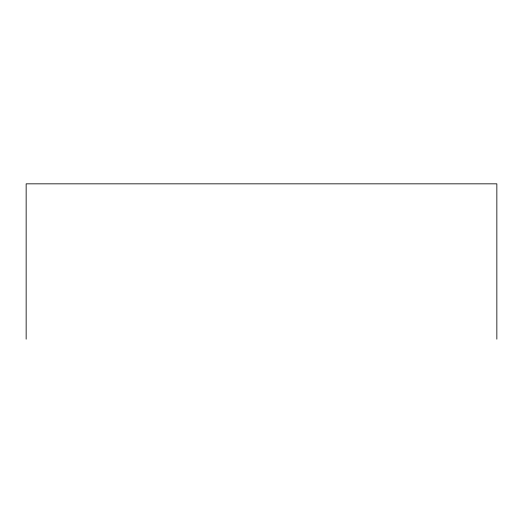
<?xml version="1.0" encoding="UTF-8"?>
<svg xmlns="http://www.w3.org/2000/svg" width="523" height="523" viewBox="0 0 523 523"><rect width="100%" height="100%" fill="white"/><g stroke="black" fill="none" stroke-linecap="round" stroke-linejoin="round"><path stroke-width="0.78" d="M496.85 339.166L496.85 183.835L26.15 183.835L26.15 339.166"/></g></svg>
